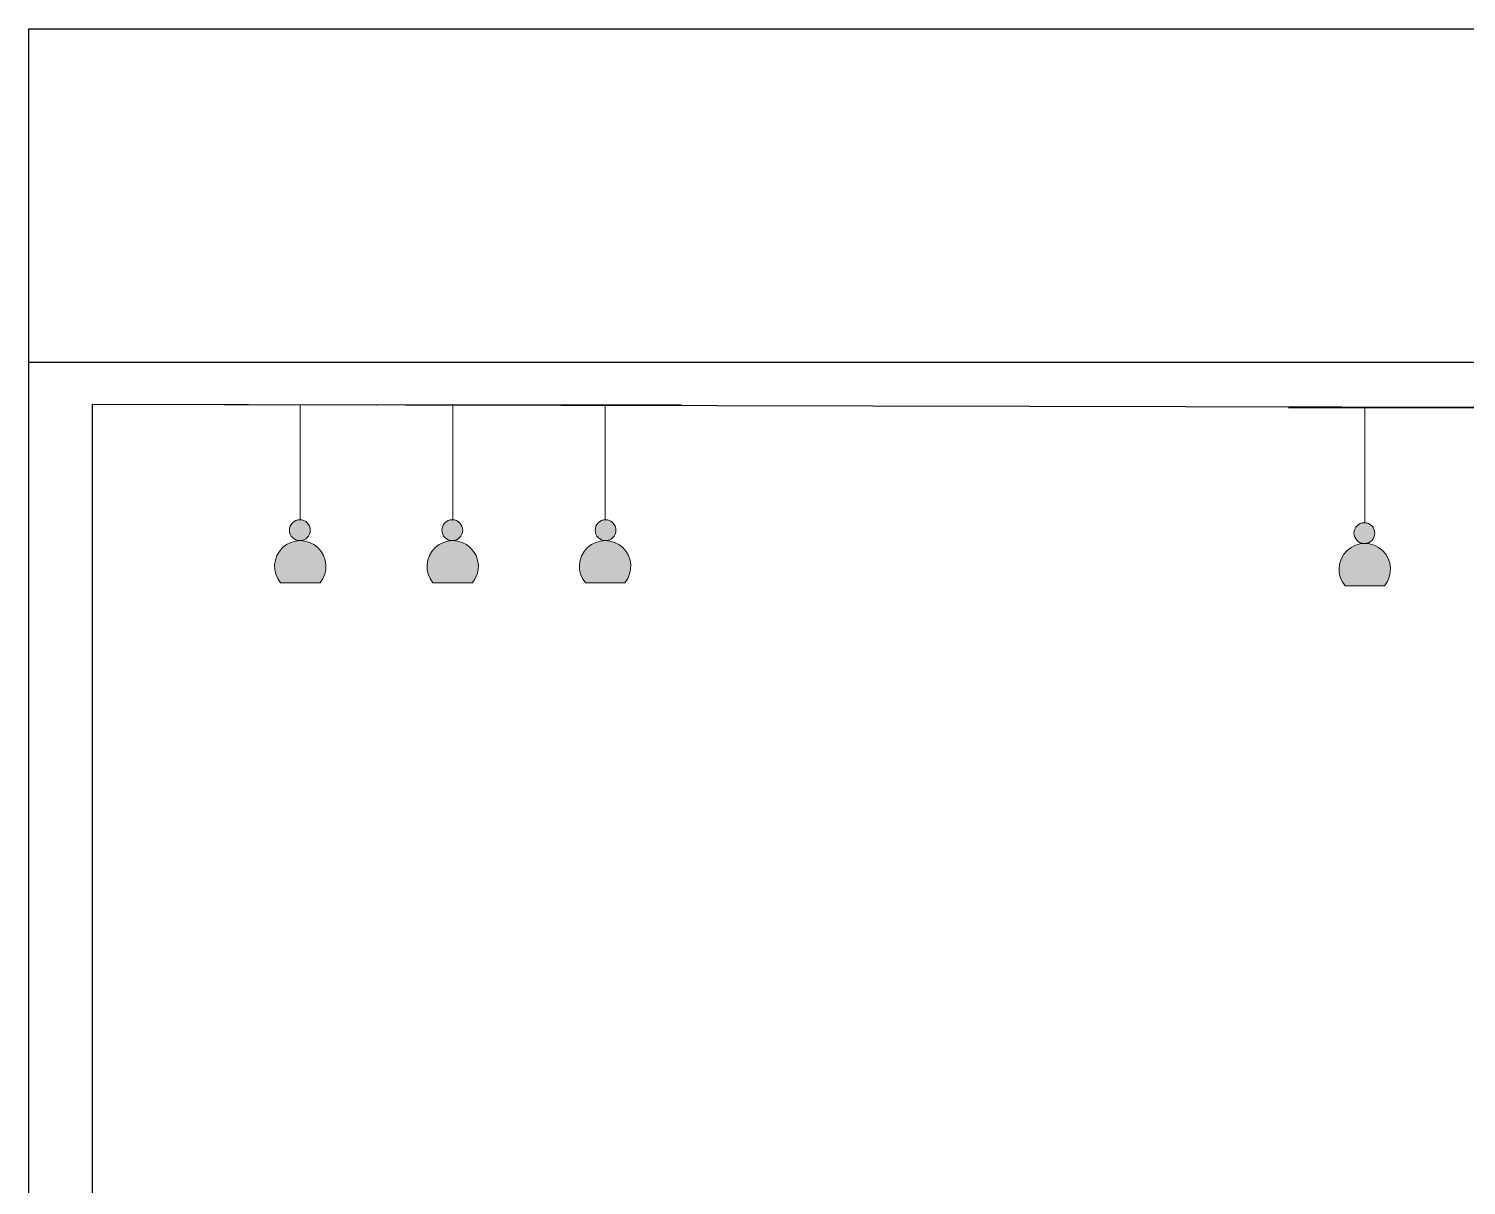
# Model space of a CAD drawing. Header units: millimetres. Extents: x 587797 to 2274247, y 1711 to 439204.
# Drawn here: x 971710 to 976882, y 288056 to 292217 of the extents above; entities that cross this region are included whole.
import ezdxf

# ---------------------------------------------------------------- set-up
doc = ezdxf.new("R2010")
doc.units = ezdxf.units.MM
doc.layers.add('finiture', color=7, linetype='Continuous', lineweight=20)

msp = doc.modelspace()

# ---------------------------------------------------------------- hatches: boundary and pattern name
at = {"layer": 'finiture', "linetype": 'ByBlock'}
h = msp.add_hatch(color=41, dxfattribs=at)
h.dxf.hatch_style = 1
h.set_gradient(color1=(241, 214, 126), color2=(242, 217, 136), rotation=90, one_color=1, tint=0.74, name='INVCURVED')
h.paths.add_polyline_path([(972647.759, 290412.913, -1), (972722.746, 290412.913, -0.40280104), (972686.719, 290375.448, -0.63558093), (972757.827, 290223.797), (972615.611, 290223.797, -0.62768866), (972684.632, 290375.424, -0.4093729)])
at = {"layer": 'finiture'}
h = msp.add_hatch(color=8, dxfattribs=at)
h.dxf.hatch_style = 1
h.set_gradient(color1=(126, 114, 99), color2=(86, 77, 67), rotation=135, one_color=1, tint=0.3, name='HEMISPHERICAL')
h.paths.add_polyline_path([(972686.719, 290375.448, 0.40280104), (972722.746, 290412.913, 1), (972647.759, 290412.913, 0.4093729), (972684.632, 290375.424, -0.00564158)])
at = {"layer": 'finiture', "linetype": 'ByBlock'}
h = msp.add_hatch(color=201, dxfattribs=at)
h.dxf.hatch_style = 1
h.set_gradient(color1=(214, 126, 241), color2=(217, 136, 242), rotation=90, one_color=1, tint=0.74, name='INVCURVED')
h.paths.add_polyline_path([(973196.29, 290412.913, -1), (973271.277, 290412.913, -0.40280104), (973235.25, 290375.448, -0.63558093), (973306.358, 290223.797), (973164.142, 290223.797, -0.62768866), (973233.163, 290375.424, -0.4093729)])
at = {"layer": 'finiture'}
h = msp.add_hatch(color=8, dxfattribs=at)
h.dxf.hatch_style = 1
h.set_gradient(color1=(126, 114, 99), color2=(86, 77, 67), rotation=135, one_color=1, tint=0.3, name='HEMISPHERICAL')
h.paths.add_polyline_path([(973235.25, 290375.448, 0.40280104), (973271.277, 290412.913, 1), (973196.29, 290412.913, 0.4093729), (973233.163, 290375.424, -0.00564158)])
h = msp.add_hatch(color=8, dxfattribs=at)
h.dxf.hatch_style = 1
h.set_gradient(color1=(126, 114, 99), color2=(86, 77, 67), rotation=135, one_color=1, tint=0.3, name='HEMISPHERICAL')
h.paths.add_polyline_path([(973783.782, 290375.448, -0.00564158), (973785.869, 290375.424, 0.4093729), (973822.742, 290412.913, 1), (973747.755, 290412.913, 0.40280104)])
at = {"layer": 'finiture', "linetype": 'ByBlock'}
h = msp.add_hatch(color=41, dxfattribs=at)
h.dxf.hatch_style = 1
h.set_gradient(color1=(241, 214, 126), color2=(242, 217, 136), rotation=90, one_color=1, tint=0.74, name='INVCURVED')
h.paths.add_polyline_path([(976478.381, 290402.397, -1), (976553.367, 290402.397, -0.40280104), (976517.34, 290364.932, -0.63558093), (976588.448, 290213.281), (976446.233, 290213.281, -0.62768866), (976515.253, 290364.909, -0.4093729)])
at = {"layer": 'finiture'}
h = msp.add_hatch(color=8, dxfattribs=at)
h.dxf.hatch_style = 1
h.set_gradient(color1=(126, 114, 99), color2=(86, 77, 67), rotation=135, one_color=1, tint=0.3, name='HEMISPHERICAL')
h.paths.add_polyline_path([(976517.34, 290364.932, 0.40280104), (976553.367, 290402.397, 1), (976478.381, 290402.397, 0.4093729), (976515.253, 290364.909, -0.00564158)])
at = {"layer": 'finiture', "linetype": 'ByBlock'}
h = msp.add_hatch(color=242, dxfattribs=at)
h.dxf.hatch_style = 1
h.set_gradient(color1=(219, 36, 66), color2=(236, 141, 157), rotation=90, one_color=1, tint=0.74, name='INVCURVED')
h.paths.add_polyline_path([(973854.89, 290223.797, 0.63558093), (973783.782, 290375.448, -0.01392007), (973781.695, 290375.424, 0.62768866), (973712.674, 290223.797)])

# ---------------------------------------------------------------- linework, layer by layer
for p, q in [((971709.651, 291016.983, 442.155), (971709.651, 292216.983, 442.155)), ((971709.651, 292216.983, 442.155), (1042859.651, 292216.983, 442.155)), ((971709.651, 290866.983, 442.155), (971709.651, 291016.983, 442.155)), ((971709.651, 291016.983, 442.155), (1042859.651, 291016.983, 442.155)), ((971709.651, 286066.983, 442.155), (971709.651, 290866.983, 442.155)), ((971939.651, 287266.983, 442.155), (971939.651, 290866.983, 442.155)), ((971939.651, 290866.496, 442.155), (991559.651, 290824.906, 442.155))]:
    msp.add_line(p, q)
at = {"layer": 'finiture'}
for p, q in [((972412.453, 290863.749, 442.155), (974058.047, 290863.749, 442.155)), ((972960.985, 290863.749, 442.155), (972412.453, 290863.749, 442.155)), ((972686.719, 290863.749, 442.155), (972686.719, 290450.377, 442.155)), ((973235.25, 290863.749, 442.155), (973235.25, 290450.377, 442.155)), ((973783.782, 290863.749, 442.155), (973783.782, 290450.377, 442.155)), ((976243.075, 290853.234, 442.155), (977888.669, 290853.234, 442.155)), ((976791.606, 290853.234, 442.155), (976243.075, 290853.234, 442.155)), ((976517.34, 290853.234, 442.155), (976517.34, 290439.862, 442.155)), ((972615.611, 290223.797, 442.155), (972757.827, 290223.797, 442.155)), ((973164.142, 290223.797, 442.155), (973306.358, 290223.797, 442.155)), ((973854.89, 290223.797, 442.155), (973712.674, 290223.797, 442.155)), ((976446.233, 290213.281, 442.155), (976588.448, 290213.281, 442.155))]:
    msp.add_line(p, q, dxfattribs=at)
for centre in [(972685.252, 290412.913, 442.155), (973233.784, 290412.913, 442.155), (973785.248, 290412.913, 442.155), (976515.874, 290402.397, 442.155)]:
    msp.add_circle(centre, 37.493, dxfattribs=at)
for centre in [(972686.719, 290282.951, 442.155), (973235.25, 290282.951, 442.155), (973783.782, 290282.951, 442.155), (976517.34, 290272.436, 442.155)]:
    msp.add_arc(centre, 92.496, 320.242954, 219.757046, dxfattribs=at)
for p in [(972960.985, 290863.749, 442.155), (973509.516, 290863.749, 442.155), (976791.606, 290853.234, 442.155)]:
    msp.add_point(p, dxfattribs=at)

doc.saveas('drawing.dxf')
